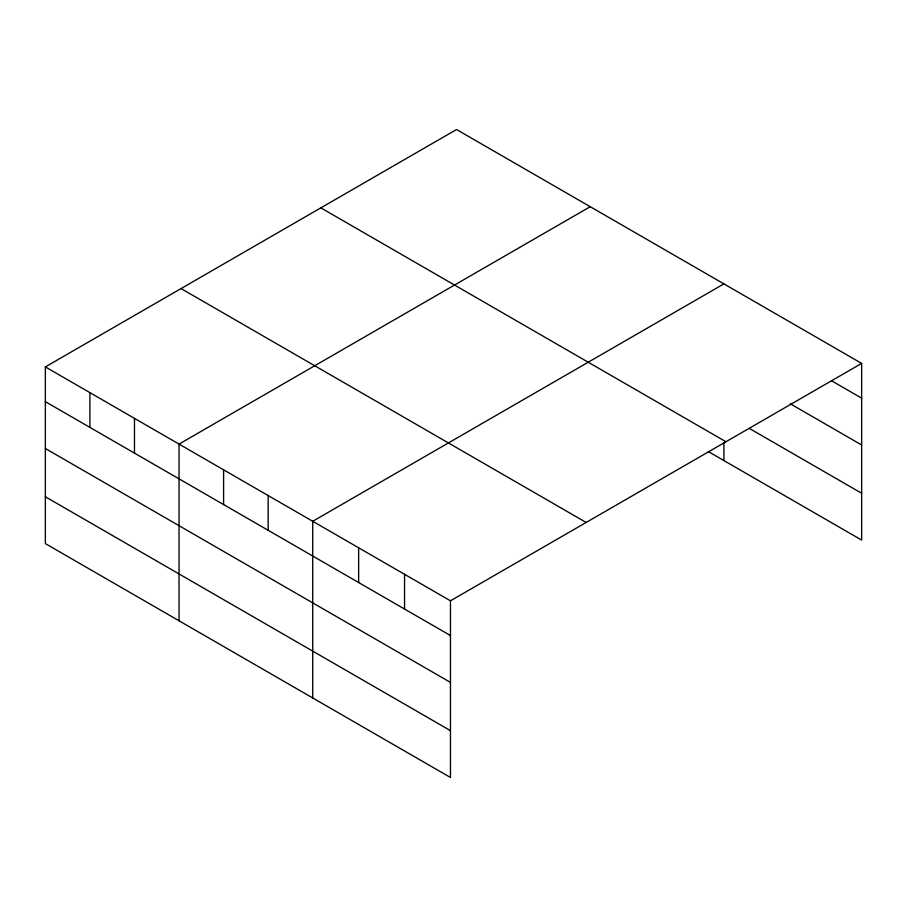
<?xml version="1.0" encoding="UTF-8"?>
<svg xmlns="http://www.w3.org/2000/svg" width="907" height="907" viewBox="0 0 907 907"><rect width="100%" height="100%" fill="white"/><g stroke="black" fill="none" stroke-linecap="round" stroke-linejoin="round"><path stroke-width="1.36" d="M861.65 363.401L456.538 129.52L45.35 366.916L45.35 543.599L450.462 777.48L450.462 600.808L861.65 363.401L861.65 540.084L708.254 451.527M590.23 206.694L179.03 444.101L179.03 620.773M723.911 283.88L312.722 521.287L312.722 697.959M831.447 380.713L861.65 398.15M790.36 403.83L861.65 444.986M749.284 428.376L861.65 493.249M320.851 207.862L725.951 441.743M181.049 288.573L586.149 522.466M45.35 366.916L450.462 600.808M45.35 401.665L450.462 635.546M45.35 448.5L450.462 682.393M45.35 496.753L450.462 730.645M723.911 442.65L723.911 460.563M404.545 574.301L404.545 609.039M358.639 547.794L358.639 582.532M268.155 495.551L268.155 530.3M223.598 469.826L223.598 504.575M134.474 418.376L134.474 453.115M89.906 392.64L89.906 427.39"/></g></svg>
